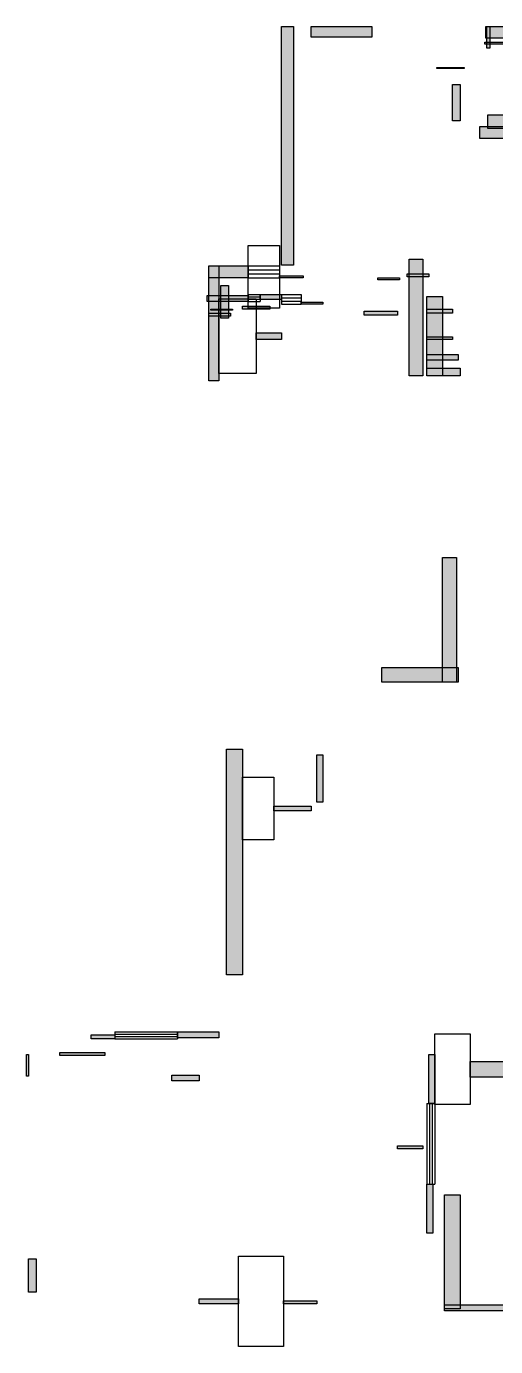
# Model space of a CAD drawing. Header units: centimetres. Extents: x 45 to 2687, y 145 to 2760.
# Drawn here: x 45 to 941, y 145 to 2666 of the extents above; entities that cross this region are included whole.
import ezdxf

# ---------------------------------------------------------------- set-up
doc = ezdxf.new("R2010")
doc.units = ezdxf.units.CM
for name, color, linetype in [('DOORZONE', 2, 'Continuous'), ('WALL', 7, 'Continuous'), ('WINDOW', 5, 'Continuous')]:
    doc.layers.add(name, color=color, linetype=linetype)

msp = doc.modelspace()

# ---------------------------------------------------------------- hatches: boundary and pattern name
at = {"layer": 'WALL'}
h = msp.add_hatch(color=256, dxfattribs=at)
h.dxf.hatch_style = 1
h.paths.add_polyline_path([(532.5, 2666.25), (555, 2666.25), (555, 2210.625), (532.5, 2210.625)])
h = msp.add_hatch(color=256, dxfattribs=at)
h.dxf.hatch_style = 1
h.paths.add_polyline_path([(588.75, 2666.25), (705, 2666.25), (705, 2645.625), (588.75, 2645.625)])
h = msp.add_hatch(color=256, dxfattribs=at)
h.dxf.hatch_style = 1
h.paths.add_polyline_path([(922.5, 2666.25), (1068.75, 2666.25), (1068.75, 2643.75), (922.5, 2643.75)])
h = msp.add_hatch(color=256, dxfattribs=at)
h.dxf.hatch_style = 1
h.paths.add_polyline_path([(924.375, 2666.25), (930, 2666.25), (930, 2625), (924.375, 2625)])
h = msp.add_hatch(color=256, dxfattribs=at)
h.dxf.hatch_style = 1
h.paths.add_polyline_path([(920.625, 2636.25), (960, 2636.25), (960, 2632.5), (920.625, 2632.5)])
h = msp.add_hatch(color=256, dxfattribs=at)
h.dxf.hatch_style = 1
h.paths.add_polyline_path([(828.75, 2587.5), (881.25, 2587.5), (881.25, 2585.625), (828.75, 2585.625)])
h = msp.add_hatch(color=256, dxfattribs=at)
h.dxf.hatch_style = 1
h.paths.add_polyline_path([(858.75, 2555.625), (873.75, 2555.625), (873.75, 2486.25), (858.75, 2486.25)])
h = msp.add_hatch(color=256, dxfattribs=at)
h.dxf.hatch_style = 1
h.paths.add_polyline_path([(926.25, 2497.5), (1098.75, 2497.5), (1098.75, 2471.25), (926.25, 2471.25)])
h = msp.add_hatch(color=256, dxfattribs=at)
h.dxf.hatch_style = 1
h.paths.add_polyline_path([(911.25, 2475), (1095, 2475), (1095, 2452.5), (911.25, 2452.5)])
h = msp.add_hatch(color=256, dxfattribs=at)
h.dxf.hatch_style = 1
h.paths.add_polyline_path([(776.25, 2221.875), (802.5, 2221.875), (802.5, 1998.75), (776.25, 1998.75)])
h = msp.add_hatch(color=256, dxfattribs=at)
h.dxf.hatch_style = 1
h.paths.add_polyline_path([(393.75, 2208.75), (468.75, 2208.75), (468.75, 2186.25), (393.75, 2186.25)])
h = msp.add_hatch(color=256, dxfattribs=at)
h.dxf.hatch_style = 1
h.paths.add_polyline_path([(393.75, 2208.75), (412.5, 2208.75), (412.5, 1989.375), (393.75, 1989.375)])
h = msp.add_hatch(color=256, dxfattribs=at)
h.dxf.hatch_style = 1
h.paths.add_polyline_path([(772.5, 2193.75), (813.75, 2193.75), (813.75, 2188.125), (772.5, 2188.125)])
h = msp.add_hatch(color=256, dxfattribs=at)
h.dxf.hatch_style = 1
h.paths.add_polyline_path([(416.25, 2171.25), (431.25, 2171.25), (431.25, 2109.375), (416.25, 2109.375)])
h = msp.add_hatch(color=256, dxfattribs=at)
h.dxf.hatch_style = 1
h.paths.add_polyline_path([(528.75, 2190), (573.75, 2190), (573.75, 2186.25), (528.75, 2186.25)])
h = msp.add_hatch(color=256, dxfattribs=at)
h.dxf.hatch_style = 1
h.paths.add_polyline_path([(716.25, 2186.25), (757.5, 2186.25), (757.5, 2182.5), (716.25, 2182.5)])
h = msp.add_hatch(color=256, dxfattribs=at)
h.dxf.hatch_style = 1
h.paths.add_polyline_path([(390, 2152.5), (468.75, 2152.5), (468.75, 2141.25), (390, 2141.25)])
h = msp.add_hatch(color=256, dxfattribs=at)
h.dxf.hatch_style = 1
h.paths.add_polyline_path([(491.25, 2154.375), (532.5, 2154.375), (532.5, 2145), (491.25, 2145)])
h = msp.add_hatch(color=256, dxfattribs=at)
h.dxf.hatch_style = 1
h.paths.add_polyline_path([(810, 2150.625), (840, 2150.625), (840, 1998.75), (810, 1998.75)])
h = msp.add_hatch(color=256, dxfattribs=at)
h.dxf.hatch_style = 1
h.paths.add_polyline_path([(393.75, 2118.75), (435, 2118.75), (435, 2113.125), (393.75, 2113.125)])
h = msp.add_hatch(color=256, dxfattribs=at)
h.dxf.hatch_style = 1
h.paths.add_polyline_path([(397.5, 2126.25), (438.75, 2126.25), (438.75, 2124.375), (397.5, 2124.375)])
h = msp.add_hatch(color=256, dxfattribs=at)
h.dxf.hatch_style = 1
h.paths.add_polyline_path([(457.5, 2131.875), (510, 2131.875), (510, 2126.25), (457.5, 2126.25)])
h = msp.add_hatch(color=256, dxfattribs=at)
h.dxf.hatch_style = 1
h.paths.add_polyline_path([(570, 2139.375), (611.25, 2139.375), (611.25, 2135.625), (570, 2135.625)])
h = msp.add_hatch(color=256, dxfattribs=at)
h.dxf.hatch_style = 1
h.paths.add_polyline_path([(690, 2122.5), (753.75, 2122.5), (753.75, 2115), (690, 2115)])
h = msp.add_hatch(color=256, dxfattribs=at)
h.dxf.hatch_style = 1
h.paths.add_polyline_path([(810, 2126.25), (858.75, 2126.25), (858.75, 2118.75), (810, 2118.75)])
h = msp.add_hatch(color=256, dxfattribs=at)
h.dxf.hatch_style = 1
h.paths.add_polyline_path([(483.75, 2081.25), (532.5, 2081.25), (532.5, 2068.125), (483.75, 2068.125)])
h = msp.add_hatch(color=256, dxfattribs=at)
h.dxf.hatch_style = 1
h.paths.add_polyline_path([(810, 2073.75), (858.75, 2073.75), (858.75, 2068.125), (810, 2068.125)])
h = msp.add_hatch(color=256, dxfattribs=at)
h.dxf.hatch_style = 1
h.paths.add_polyline_path([(810, 2040), (870, 2040), (870, 2028.75), (810, 2028.75)])
h = msp.add_hatch(color=256, dxfattribs=at)
h.dxf.hatch_style = 1
h.paths.add_polyline_path([(810, 2013.75), (873.75, 2013.75), (873.75, 1998.75), (810, 1998.75)])
h = msp.add_hatch(color=256, dxfattribs=at)
h.dxf.hatch_style = 1
h.paths.add_polyline_path([(840, 1651.875), (866.25, 1651.875), (866.25, 1413.75), (840, 1413.75)])
h = msp.add_hatch(color=256, dxfattribs=at)
h.dxf.hatch_style = 1
h.paths.add_polyline_path([(723.75, 1441.875), (870, 1441.875), (870, 1413.75), (723.75, 1413.75)])
h = msp.add_hatch(color=256, dxfattribs=at)
h.dxf.hatch_style = 1
h.paths.add_polyline_path([(427.5, 1286.25), (457.5, 1286.25), (457.5, 855), (427.5, 855)])
h = msp.add_hatch(color=256, dxfattribs=at)
h.dxf.hatch_style = 1
h.paths.add_polyline_path([(600, 1275), (611.25, 1275), (611.25, 1185), (600, 1185)])
h = msp.add_hatch(color=256, dxfattribs=at)
h.dxf.hatch_style = 1
h.paths.add_polyline_path([(517.5, 1177.5), (588.75, 1177.5), (588.75, 1168.125), (517.5, 1168.125)])
h = msp.add_hatch(color=256, dxfattribs=at)
h.dxf.hatch_style = 1
h.paths.add_polyline_path([(168.75, 740.625), (213.75, 740.625), (213.75, 733.125), (168.75, 733.125)])
h = msp.add_hatch(color=256, dxfattribs=at)
h.dxf.hatch_style = 1
h.paths.add_polyline_path([(333.75, 746.25), (412.5, 746.25), (412.5, 735), (333.75, 735)])
h = msp.add_hatch(color=256, dxfattribs=at)
h.dxf.hatch_style = 1
h.paths.add_polyline_path([(108.75, 706.875), (195, 706.875), (195, 701.25), (108.75, 701.25)])
h = msp.add_hatch(color=256, dxfattribs=at)
h.dxf.hatch_style = 1
h.paths.add_polyline_path([(45, 703.125), (48.75, 703.125), (48.75, 661.875), (45, 661.875)])
h = msp.add_hatch(color=256, dxfattribs=at)
h.dxf.hatch_style = 1
h.paths.add_polyline_path([(813.75, 703.125), (825, 703.125), (825, 609.375), (813.75, 609.375)])
h = msp.add_hatch(color=256, dxfattribs=at)
h.dxf.hatch_style = 1
h.paths.add_polyline_path([(892.5, 690), (1128.75, 690), (1128.75, 660), (892.5, 660)])
h = msp.add_hatch(color=256, dxfattribs=at)
h.dxf.hatch_style = 1
h.paths.add_polyline_path([(322.5, 663.75), (375, 663.75), (375, 652.5), (322.5, 652.5)])
h = msp.add_hatch(color=256, dxfattribs=at)
h.dxf.hatch_style = 1
h.paths.add_polyline_path([(753.75, 528.75), (802.5, 528.75), (802.5, 523.125), (753.75, 523.125)])
h = msp.add_hatch(color=256, dxfattribs=at)
h.dxf.hatch_style = 1
h.paths.add_polyline_path([(810, 455.625), (821.25, 455.625), (821.25, 361.875), (810, 361.875)])
h = msp.add_hatch(color=256, dxfattribs=at)
h.dxf.hatch_style = 1
h.paths.add_polyline_path([(843.75, 435), (873.75, 435), (873.75, 217.5), (843.75, 217.5)])
h = msp.add_hatch(color=256, dxfattribs=at)
h.dxf.hatch_style = 1
h.paths.add_polyline_path([(48.75, 313.125), (63.75, 313.125), (63.75, 249.375), (48.75, 249.375)])
h = msp.add_hatch(color=256, dxfattribs=at)
h.dxf.hatch_style = 1
h.paths.add_polyline_path([(375, 236.25), (450, 236.25), (450, 226.875), (375, 226.875)])
h = msp.add_hatch(color=256, dxfattribs=at)
h.dxf.hatch_style = 1
h.paths.add_polyline_path([(536.25, 232.5), (600, 232.5), (600, 226.875), (536.25, 226.875)])
h = msp.add_hatch(color=256, dxfattribs=at)
h.dxf.hatch_style = 1
h.paths.add_polyline_path([(843.75, 225), (1050, 225), (1050, 213.75), (843.75, 213.75)])

# ---------------------------------------------------------------- linework, layer by layer
at = {"layer": 'DOORZONE'}
for points in [[(468.75, 2248.125), (528.75, 2248.125), (528.75, 2128.125), (468.75, 2128.125)], [(412.5, 2145.938), (483.75, 2145.938), (483.75, 2003.438), (412.5, 2003.438)], [(457.5, 1232.812), (517.5, 1232.812), (517.5, 1112.812), (457.5, 1112.812)], [(825, 742.5), (892.5, 742.5), (892.5, 607.5), (825, 607.5)], [(450, 317.812), (536.25, 317.812), (536.25, 145.312), (450, 145.312)]]:
    msp.add_lwpolyline(points, close=True, dxfattribs=at)
at = {"layer": 'WALL'}
for points in [[(532.5, 2666.25), (555, 2666.25), (555, 2210.625), (532.5, 2210.625)], [(588.75, 2666.25), (705, 2666.25), (705, 2645.625), (588.75, 2645.625)], [(922.5, 2666.25), (1068.75, 2666.25), (1068.75, 2643.75), (922.5, 2643.75)], [(924.375, 2666.25), (930, 2666.25), (930, 2625), (924.375, 2625)], [(920.625, 2636.25), (960, 2636.25), (960, 2632.5), (920.625, 2632.5)], [(828.75, 2587.5), (881.25, 2587.5), (881.25, 2585.625), (828.75, 2585.625)], [(858.75, 2555.625), (873.75, 2555.625), (873.75, 2486.25), (858.75, 2486.25)], [(926.25, 2497.5), (1098.75, 2497.5), (1098.75, 2471.25), (926.25, 2471.25)], [(911.25, 2475), (1095, 2475), (1095, 2452.5), (911.25, 2452.5)], [(776.25, 2221.875), (802.5, 2221.875), (802.5, 1998.75), (776.25, 1998.75)], [(393.75, 2208.75), (468.75, 2208.75), (468.75, 2186.25), (393.75, 2186.25)], [(393.75, 2208.75), (412.5, 2208.75), (412.5, 1989.375), (393.75, 1989.375)], [(772.5, 2193.75), (813.75, 2193.75), (813.75, 2188.125), (772.5, 2188.125)], [(416.25, 2171.25), (431.25, 2171.25), (431.25, 2109.375), (416.25, 2109.375)], [(528.75, 2190), (573.75, 2190), (573.75, 2186.25), (528.75, 2186.25)], [(716.25, 2186.25), (757.5, 2186.25), (757.5, 2182.5), (716.25, 2182.5)], [(390, 2152.5), (468.75, 2152.5), (468.75, 2141.25), (390, 2141.25)], [(491.25, 2154.375), (532.5, 2154.375), (532.5, 2145), (491.25, 2145)], [(810, 2150.625), (840, 2150.625), (840, 1998.75), (810, 1998.75)], [(393.75, 2118.75), (435, 2118.75), (435, 2113.125), (393.75, 2113.125)], [(397.5, 2126.25), (438.75, 2126.25), (438.75, 2124.375), (397.5, 2124.375)], [(457.5, 2131.875), (510, 2131.875), (510, 2126.25), (457.5, 2126.25)], [(570, 2139.375), (611.25, 2139.375), (611.25, 2135.625), (570, 2135.625)], [(690, 2122.5), (753.75, 2122.5), (753.75, 2115), (690, 2115)], [(810, 2126.25), (858.75, 2126.25), (858.75, 2118.75), (810, 2118.75)], [(483.75, 2081.25), (532.5, 2081.25), (532.5, 2068.125), (483.75, 2068.125)], [(810, 2073.75), (858.75, 2073.75), (858.75, 2068.125), (810, 2068.125)], [(810, 2040), (870, 2040), (870, 2028.75), (810, 2028.75)], [(810, 2013.75), (873.75, 2013.75), (873.75, 1998.75), (810, 1998.75)], [(840, 1651.875), (866.25, 1651.875), (866.25, 1413.75), (840, 1413.75)], [(723.75, 1441.875), (870, 1441.875), (870, 1413.75), (723.75, 1413.75)], [(427.5, 1286.25), (457.5, 1286.25), (457.5, 855), (427.5, 855)], [(600, 1275), (611.25, 1275), (611.25, 1185), (600, 1185)], [(517.5, 1177.5), (588.75, 1177.5), (588.75, 1168.125), (517.5, 1168.125)], [(168.75, 740.625), (213.75, 740.625), (213.75, 733.125), (168.75, 733.125)], [(333.75, 746.25), (412.5, 746.25), (412.5, 735), (333.75, 735)], [(108.75, 706.875), (195, 706.875), (195, 701.25), (108.75, 701.25)], [(45, 703.125), (48.75, 703.125), (48.75, 661.875), (45, 661.875)], [(813.75, 703.125), (825, 703.125), (825, 609.375), (813.75, 609.375)], [(892.5, 690), (1128.75, 690), (1128.75, 660), (892.5, 660)], [(322.5, 663.75), (375, 663.75), (375, 652.5), (322.5, 652.5)], [(753.75, 528.75), (802.5, 528.75), (802.5, 523.125), (753.75, 523.125)], [(810, 455.625), (821.25, 455.625), (821.25, 361.875), (810, 361.875)], [(843.75, 435), (873.75, 435), (873.75, 217.5), (843.75, 217.5)], [(48.75, 313.125), (63.75, 313.125), (63.75, 249.375), (48.75, 249.375)], [(375, 236.25), (450, 236.25), (450, 226.875), (375, 226.875)], [(536.25, 232.5), (600, 232.5), (600, 226.875), (536.25, 226.875)], [(843.75, 225), (1050, 225), (1050, 213.75), (843.75, 213.75)]]:
    msp.add_lwpolyline(points, close=True, dxfattribs=at)
at = {"layer": 'WINDOW'}
for p, q in [((468.75, 2208.75), (528.75, 2208.75)), ((468.75, 2208.75), (468.75, 2186.25)), ((468.75, 2201.25), (528.75, 2201.25)), ((468.75, 2193.75), (528.75, 2193.75)), ((528.75, 2208.75), (528.75, 2186.25)), ((468.75, 2186.25), (528.75, 2186.25)), ((468.75, 2154.375), (491.25, 2154.375)), ((468.75, 2154.375), (468.75, 2141.25)), ((468.75, 2150), (491.25, 2150)), ((468.75, 2145.625), (491.25, 2145.625)), ((491.25, 2154.375), (491.25, 2141.25)), ((532.5, 2154.375), (570, 2154.375)), ((532.5, 2154.375), (532.5, 2135.625)), ((532.5, 2148.125), (570, 2148.125)), ((570, 2154.375), (570, 2135.625)), ((468.75, 2141.25), (491.25, 2141.25)), ((532.5, 2141.875), (570, 2141.875)), ((532.5, 2135.625), (570, 2135.625)), ((213.75, 746.25), (333.75, 746.25)), ((213.75, 746.25), (213.75, 733.125)), ((213.75, 741.875), (333.75, 741.875)), ((213.75, 737.5), (333.75, 737.5)), ((213.75, 733.125), (333.75, 733.125)), ((333.75, 746.25), (333.75, 733.125)), ((810, 609.375), (810, 455.625)), ((810, 609.375), (825, 609.375)), ((815, 609.375), (815, 455.625)), ((820, 609.375), (820, 455.625)), ((825, 609.375), (825, 455.625)), ((810, 455.625), (825, 455.625))]:
    msp.add_line(p, q, dxfattribs=at)

doc.saveas('drawing.dxf')
